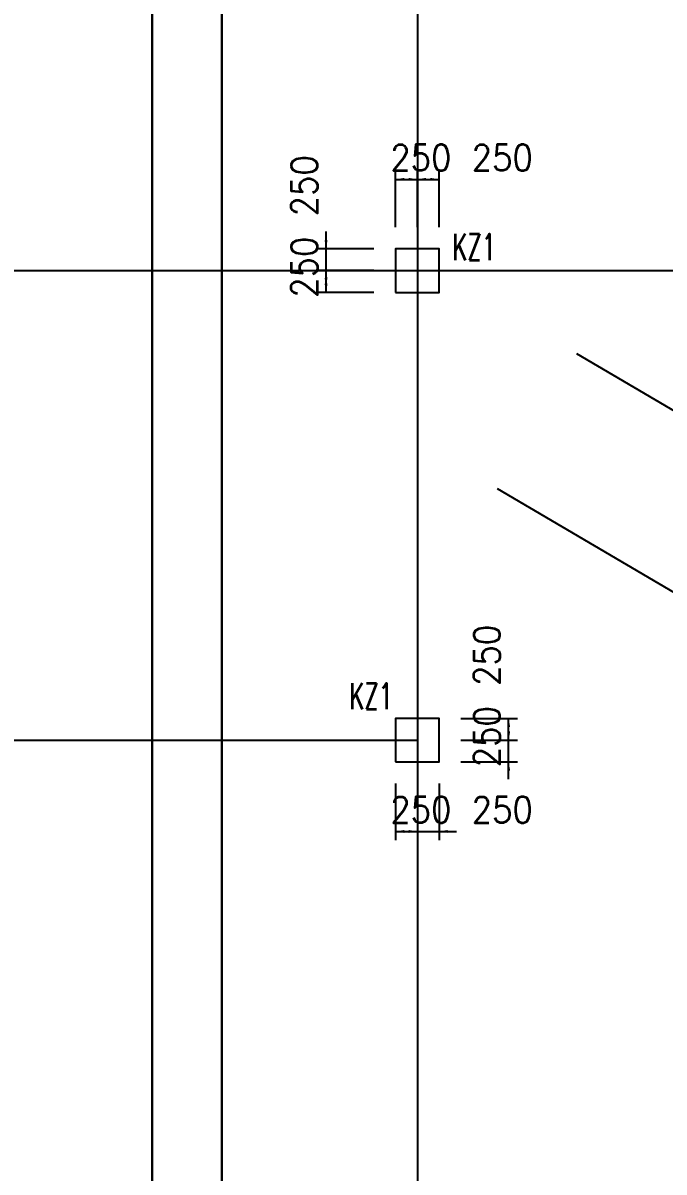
# Model space of a CAD drawing. Extents: x 387171 to 699106, y 11966 to 245688.
# Drawn here: x 574722 to 582095, y 122921 to 136137 of the extents above; entities that cross this region are included whole.
import ezdxf

# ---------------------------------------------------------------- set-up
doc = ezdxf.new("R2010")
doc.units = 0
doc.header["$LTSCALE"] = 100
doc.header["$MEASUREMENT"] = 0
for name, color, linetype in [('COLU', 7, 'Continuous'), ('DIM', 3, 'Continuous'), ('DOTE', 253, 'Continuous'), ('h后浇带', 51, 'Continuous'), ('NUM', 7, 'Continuous')]:
    doc.layers.add(name, color=color, linetype=linetype)
doc.styles.get("Standard").update_dxf_attribs({"font": 'standard'})
doc.dimstyles.get("Standard").update_dxf_attribs({"dimtxt": 300, "dimasz": 100, "dimexe": 100, "dimexo": 250, "dimgap": 100, "dimtad": 0, "dimtoh": 1, "dimdec": 0, "dimdsep": 46, "dimcen": 0.09, "dimclrt": 7, "dimadec": 0, "dimazin": 0, "dimtfac": 1, "dimtdec": 4, "dimtofl": 0, "dimtmove": 0, "dimatfit": 3, "dimfxl": 1, "dimtolj": 1, "dimtzin": 0, "dimarcsym": 0})

# ---------------------------------------------------------------- blocks, each defined once
blk = doc.blocks.new('*D3422')
at = {"layer": 'DIM', "color": 0, "linetype": 'ByBlock', "lineweight": -2}
for p, q in [((579008, 133788), (579008, 134438)), ((579258, 133788), (579258, 134438)), ((579008, 134338), (579258, 134338))]:
    blk.add_line(p, q, dxfattribs=at)
for points in [[(579008, 134338), (579108, 134355), (579108, 134321)], [(579258, 134338), (579158, 134321), (579158, 134355)]]:
    blk.add_solid(points, dxfattribs=at)
at = {"layer": 'DIM', "color": 7, "linetype": 'Continuous', "lineweight": -2, "insert": (579298, 134588), "char_height": 300, "width": 566.67, "attachment_point": 5}
blk.add_mtext('250', dxfattribs=at)
blk = doc.blocks.new('*D3185')
at = {"layer": 'DIM', "color": 0, "linetype": 'ByBlock', "lineweight": -2}
for p, q in [((579258, 133788), (579258, 134438)), ((579508, 133788), (579508, 134438)), ((579258, 134338), (579508, 134338))]:
    blk.add_line(p, q, dxfattribs=at)
for points in [[(579258, 134338), (579358, 134355), (579358, 134321)], [(579508, 134338), (579408, 134321), (579408, 134355)]]:
    blk.add_solid(points, dxfattribs=at)
at = {"layer": 'DIM', "color": 7, "linetype": 'Continuous', "lineweight": -2, "insert": (580234, 134588), "char_height": 300, "width": 566.67, "attachment_point": 5}
blk.add_mtext('250', dxfattribs=at)
blk = doc.blocks.new('*D3956')
at = {"layer": 'DIM', "color": 0, "linetype": 'ByBlock', "lineweight": -2}
for p, q in [((578758, 133288), (578108, 133288)), ((578208, 133038), (578208, 133288)), ((578758, 133038), (578108, 133038))]:
    blk.add_line(p, q, dxfattribs=at)
for points in [[(578208, 133288), (578225, 133188), (578191, 133188)], [(578208, 133038), (578191, 133138), (578225, 133138)]]:
    blk.add_solid(points, dxfattribs=at)
at = {"layer": 'DIM', "color": 7, "linetype": 'Continuous', "lineweight": -2, "insert": (577958, 133328), "char_height": 300, "width": 566.67, "attachment_point": 5, "rotation": 90}
blk.add_mtext('250', dxfattribs=at)
blk = doc.blocks.new('*D3719')
at = {"layer": 'DIM', "color": 0, "linetype": 'ByBlock', "lineweight": -2}
for p, q in [((578208, 133088), (578208, 133738)), ((578758, 133538), (578108, 133538)), ((578758, 133288), (578108, 133288))]:
    blk.add_line(p, q, dxfattribs=at)
for points in [[(578208, 133538), (578191, 133638), (578225, 133638)], [(578208, 133288), (578225, 133188), (578191, 133188)]]:
    blk.add_solid(points, dxfattribs=at)
at = {"layer": 'DIM', "color": 7, "linetype": 'Continuous', "lineweight": -2, "insert": (577958, 134264), "char_height": 300, "width": 566.67, "attachment_point": 5, "rotation": 90}
blk.add_mtext('250', dxfattribs=at)
blk = doc.blocks.new('*D4650')
at = {"layer": 'DIM', "color": 0, "linetype": 'ByBlock', "lineweight": -2}
for p, q in [((579008, 127388), (579008, 126738)), ((579258, 127388), (579258, 126738)), ((579008, 126838), (579258, 126838))]:
    blk.add_line(p, q, dxfattribs=at)
for points in [[(579008, 126838), (579108, 126855), (579108, 126821)], [(579258, 126838), (579158, 126821), (579158, 126855)]]:
    blk.add_solid(points, dxfattribs=at)
at = {"layer": 'DIM', "color": 7, "linetype": 'Continuous', "lineweight": -2, "insert": (579298, 127088), "char_height": 300, "width": 566.67, "attachment_point": 5}
blk.add_mtext('250', dxfattribs=at)
blk = doc.blocks.new('*D4432')
at = {"layer": 'DIM', "color": 0, "linetype": 'ByBlock', "lineweight": -2}
for p, q in [((579258, 127388), (579258, 126738)), ((579508, 127388), (579508, 126738)), ((579058, 126838), (579708, 126838))]:
    blk.add_line(p, q, dxfattribs=at)
for points in [[(579258, 126838), (579158, 126821), (579158, 126855)], [(579508, 126838), (579608, 126855), (579608, 126821)]]:
    blk.add_solid(points, dxfattribs=at)
at = {"layer": 'DIM', "color": 7, "linetype": 'Continuous', "lineweight": -2, "insert": (580234, 127088), "char_height": 300, "width": 566.67, "attachment_point": 5}
blk.add_mtext('250', dxfattribs=at)
blk = doc.blocks.new('*D526')
at = {"layer": 'DIM', "color": 0, "linetype": 'ByBlock', "lineweight": -2}
for p, q in [((580308, 127438), (580308, 128088)), ((579758, 127888), (580408, 127888)), ((579758, 127638), (580408, 127638))]:
    blk.add_line(p, q, dxfattribs=at)
for points in [[(580308, 127888), (580291, 127988), (580325, 127988)], [(580308, 127638), (580325, 127538), (580291, 127538)]]:
    blk.add_solid(points, dxfattribs=at)
at = {"layer": 'DIM', "color": 7, "linetype": 'Continuous', "lineweight": -2, "insert": (580058, 127928), "char_height": 300, "width": 566.67, "attachment_point": 5, "rotation": 90}
blk.add_mtext('250', dxfattribs=at)
blk = doc.blocks.new('*D308')
at = {"layer": 'DIM', "color": 0, "linetype": 'ByBlock', "lineweight": -2}
for p, q in [((579758, 128138), (580408, 128138)), ((580308, 127888), (580308, 128138)), ((579758, 127888), (580408, 127888))]:
    blk.add_line(p, q, dxfattribs=at)
for points in [[(580308, 128138), (580325, 128038), (580291, 128038)], [(580308, 127888), (580291, 127988), (580325, 127988)]]:
    blk.add_solid(points, dxfattribs=at)
at = {"layer": 'DIM', "color": 7, "linetype": 'Continuous', "lineweight": -2, "insert": (580058, 128864), "char_height": 300, "width": 566.67, "attachment_point": 5, "rotation": 90}
blk.add_mtext('250', dxfattribs=at)
blk = doc.blocks.new('后浇带现场')
at = {"color": 6, "lineweight": 30}
for points in [[(806265, 663346), (787754, 674230), (759207, 674230), (759207, 625070)], [(805860, 662656), (787536, 673430), (760007, 673430), (760007, 625070)]]:
    blk.add_lwpolyline(points, dxfattribs=at)
at = {"layer": 'h后浇带', "color": 1}
for p, q in [((759207, 651530), (759207, 730049)), ((760007, 730049), (760007, 651530)), ((759207, 651530), (759207, 650730))]:
    blk.add_line(p, q, dxfattribs=at)

msp = doc.modelspace()

# ---------------------------------------------------------------- linework, layer by layer
at = {"layer": 'COLU'}
for points in [[(579008.1, 133037.9), (579508.1, 133037.9), (579508.1, 133537.9), (579008.1, 133537.9)], [(579008.1, 127637.9), (579508.1, 127637.9), (579508.1, 128137.9), (579008.1, 128137.9)]]:
    msp.add_lwpolyline(points, close=True, dxfattribs=at)
at = {"layer": 'DOTE'}
for p, q in [((579258.1, 213087.9), (579258.1, 100087.9)), ((508458.1, 133287.9), (585258.1, 133287.9)), ((581089.9, 132333.2), (603972.6, 118878.6)), ((580177.5, 130781.5), (629391, 101845)), ((510308.1, 127887.9), (579258.1, 127887.9))]:
    msp.add_line(p, q, dxfattribs=at)

# ---------------------------------------------------------------- block references
at = {"color": 3, "lineweight": 30}
msp.add_blockref('后浇带现场', (-182998.7, -527042.1), dxfattribs=at)

# ---------------------------------------------------------------- texts
at = {"layer": 'NUM', "color": 200, "width": 0.7}
for p in [(579660.6, 133409.8), (578475.1, 128244)]:
    msp.add_text('KZ1', height=300, dxfattribs=at).set_placement(p)

# ---------------------------------------------------------------- dimensions: what is measured, and where the dimension line sits
at = {"layer": 'DIM', "color": 200}
for p1, p2, distance, picture, middle in [((579008.1, 133537.9), (579258.1, 133537.9), 800, '*D3422', (578790, 134587.9)), ((579258.1, 133537.9), (579508.1, 133537.9), 800, '*D3185', (579726.1, 134587.9)), ((579008.1, 133287.9), (579008.1, 133537.9), 800, '*D3719', (577958.1, 133756)), ((579008.1, 133037.9), (579008.1, 133287.9), 800, '*D3956', (577958.1, 132819.9)), ((579508.1, 127887.9), (579508.1, 128137.9), -800, '*D308', (580058.1, 128356)), ((579508.1, 127637.9), (579508.1, 127887.9), -800, '*D526', (580058.1, 127419.9)), ((579008.1, 127637.9), (579258.1, 127637.9), -800, '*D4650', (578790, 127087.9)), ((579258.1, 127637.9), (579508.1, 127637.9), -800, '*D4432', (579726.1, 127087.9))]:
    dim = msp.add_aligned_dim(p1=p1, p2=p2, distance=distance, dimstyle='Standard', dxfattribs=at)
    dim.commit()
    dim.dimension.update_dxf_attribs({"geometry": picture, "text_midpoint": middle})

doc.saveas('drawing.dxf')
